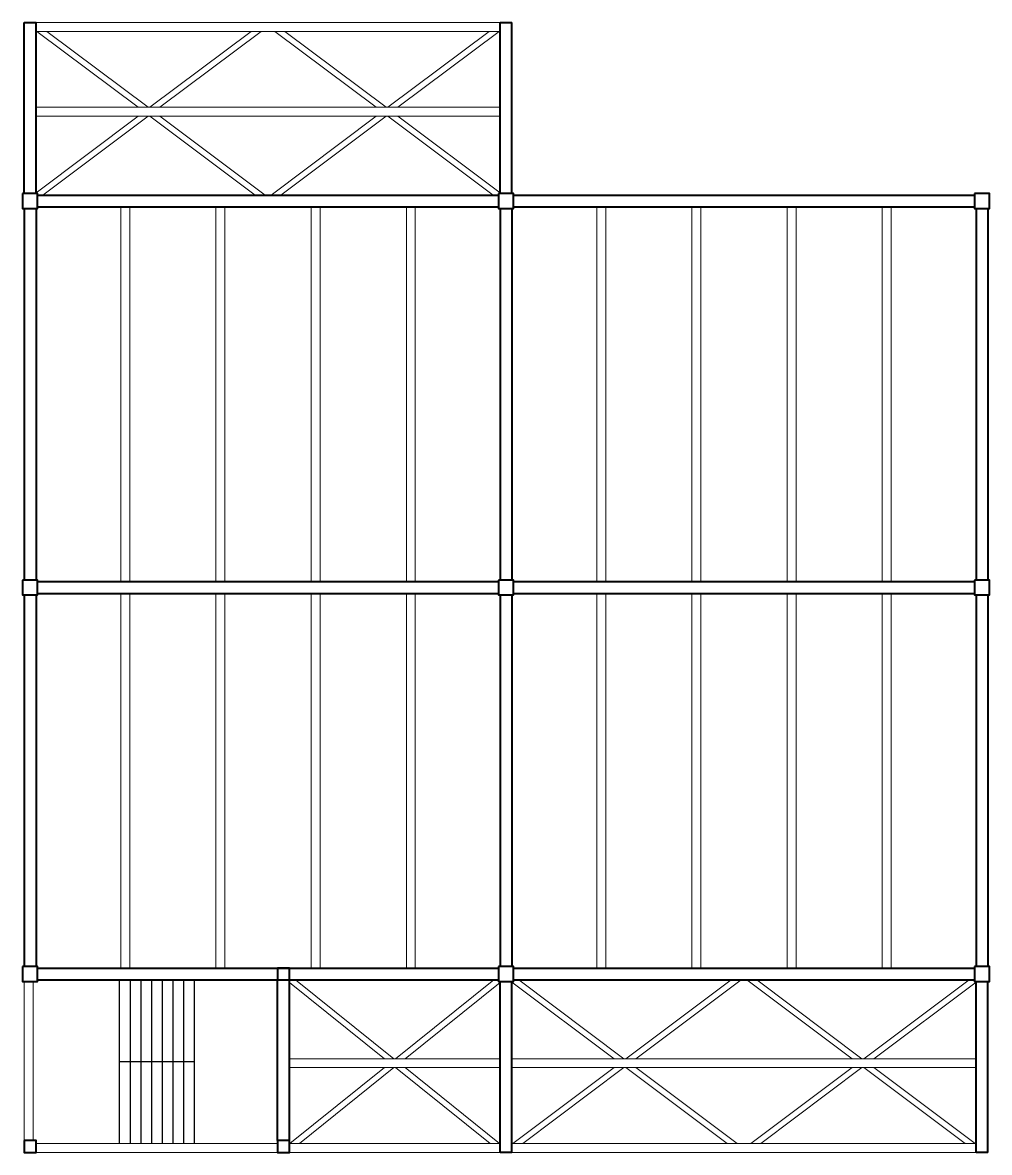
# Model space of a CAD drawing. Header units: millimetres. Extents: x 1551 to 1744, y 1536 to 1676.
# Drawn here: x 1630.19 to 1646.44, y 1566.89 to 1585.89 of the extents above; entities that cross this region are included whole.
import ezdxf

# ---------------------------------------------------------------- set-up
doc = ezdxf.new("R2010")
doc.units = ezdxf.units.MM
for name, color, linetype, lineweight in [('01_Gruesa', 7, 'Continuous', 40), ('02_Media', 7, 'Continuous', 20), ('03_Fina', 7, 'Continuous', 9)]:
    doc.layers.add(name, color=color, linetype=linetype, lineweight=lineweight)

msp = doc.modelspace()

# ---------------------------------------------------------------- linework, layer by layer
at = {"color": 30, "true_color": 0xf8991e}
for p, q in [((1631.813, 1569.788), (1631.813, 1567.038)), ((1631.993, 1569.788), (1631.993, 1567.038)), ((1632.173, 1569.788), (1632.173, 1567.038)), ((1632.353, 1569.788), (1632.353, 1567.038)), ((1632.533, 1569.788), (1632.533, 1567.038)), ((1632.713, 1569.788), (1632.713, 1567.038)), ((1632.893, 1569.788), (1632.893, 1567.038)), ((1633.073, 1569.788), (1633.073, 1567.038)), ((1633.073, 1568.413), (1631.813, 1568.413))]:
    msp.add_line(p, q, dxfattribs=at)
at = {"layer": '01_Gruesa', "color": 5}
for p, q in [((1630.213, 1583.013), (1630.213, 1585.888)), ((1630.213, 1585.888), (1630.413, 1585.888)), ((1630.413, 1583.013), (1630.413, 1585.888)), ((1638.213, 1583.013), (1638.213, 1585.888)), ((1638.213, 1585.888), (1638.413, 1585.888)), ((1638.413, 1583.013), (1638.413, 1585.888)), ((1630.438, 1582.988), (1638.188, 1582.988)), ((1638.438, 1582.988), (1646.188, 1582.988)), ((1630.213, 1582.763), (1630.213, 1576.513)), ((1630.413, 1582.763), (1630.413, 1576.513)), ((1630.438, 1582.788), (1638.188, 1582.788)), ((1638.213, 1582.763), (1638.213, 1576.513)), ((1638.413, 1582.763), (1638.413, 1576.513)), ((1638.438, 1582.788), (1646.188, 1582.788)), ((1646.213, 1582.763), (1646.213, 1576.513)), ((1646.413, 1582.763), (1646.413, 1576.513)), ((1630.438, 1576.488), (1638.188, 1576.488)), ((1638.438, 1576.488), (1646.188, 1576.488)), ((1630.213, 1576.263), (1630.213, 1570.013)), ((1630.413, 1576.263), (1630.413, 1570.013)), ((1630.438, 1576.288), (1638.188, 1576.288)), ((1638.213, 1576.263), (1638.213, 1570.013)), ((1638.413, 1576.263), (1638.413, 1570.013)), ((1638.438, 1576.288), (1646.188, 1576.288)), ((1646.213, 1576.263), (1646.213, 1570.013)), ((1646.413, 1576.263), (1646.413, 1570.013)), ((1630.438, 1569.988), (1638.188, 1569.988)), ((1638.438, 1569.988), (1646.188, 1569.988)), ((1630.438, 1569.788), (1638.188, 1569.788)), ((1634.473, 1567.088), (1634.473, 1569.788)), ((1634.673, 1567.088), (1634.673, 1569.788)), ((1638.438, 1569.788), (1646.188, 1569.788)), ((1638.213, 1566.888), (1638.213, 1569.763)), ((1638.413, 1566.888), (1638.413, 1569.763)), ((1646.213, 1566.888), (1646.213, 1569.763)), ((1646.413, 1566.888), (1646.413, 1569.763)), ((1638.413, 1566.888), (1638.213, 1566.888)), ((1646.413, 1566.888), (1646.213, 1566.888))]:
    msp.add_line(p, q, dxfattribs=at)
at = {"layer": '01_Gruesa', "color": 244, "true_color": 0x991b1e}
for points in [[(1630.188, 1583.013), (1630.188, 1582.763), (1630.438, 1582.763), (1630.438, 1583.013)], [(1638.188, 1583.013), (1638.188, 1582.763), (1638.438, 1582.763), (1638.438, 1583.013)], [(1646.188, 1583.013), (1646.188, 1582.763), (1646.438, 1582.763), (1646.438, 1583.013)], [(1630.188, 1576.513), (1630.188, 1576.263), (1630.438, 1576.263), (1630.438, 1576.513)], [(1638.188, 1576.513), (1638.188, 1576.263), (1638.438, 1576.263), (1638.438, 1576.513)], [(1646.188, 1576.513), (1646.188, 1576.263), (1646.438, 1576.263), (1646.438, 1576.513)], [(1630.188, 1570.013), (1630.188, 1569.763), (1630.438, 1569.763), (1630.438, 1570.013)], [(1634.473, 1569.988), (1634.473, 1569.788), (1634.673, 1569.788), (1634.673, 1569.988)], [(1638.188, 1570.013), (1638.188, 1569.763), (1638.438, 1569.763), (1638.438, 1570.013)], [(1646.188, 1570.013), (1646.188, 1569.763), (1646.438, 1569.763), (1646.438, 1570.013)], [(1630.213, 1567.088), (1630.213, 1566.888), (1630.413, 1566.888), (1630.413, 1567.088)], [(1634.473, 1567.088), (1634.473, 1566.888), (1634.673, 1566.888), (1634.673, 1567.088)]]:
    msp.add_lwpolyline(points, close=True, dxfattribs=at)
at = {"layer": '02_Media', "color": 4}
for p, q in [((1638.213, 1585.888), (1630.413, 1585.888)), ((1638.213, 1585.738), (1630.413, 1585.738)), ((1638.213, 1584.463), (1630.413, 1584.463)), ((1638.213, 1584.313), (1630.413, 1584.313)), ((1631.838, 1582.788), (1631.838, 1576.488)), ((1631.988, 1582.788), (1631.988, 1576.488)), ((1633.438, 1582.788), (1633.438, 1576.488)), ((1633.588, 1582.788), (1633.588, 1576.488)), ((1635.038, 1582.788), (1635.038, 1576.488)), ((1635.188, 1582.788), (1635.188, 1576.488)), ((1636.638, 1582.788), (1636.638, 1576.488)), ((1636.788, 1582.788), (1636.788, 1576.488)), ((1639.838, 1582.788), (1639.838, 1576.488)), ((1639.988, 1582.788), (1639.988, 1576.488)), ((1641.438, 1582.788), (1641.438, 1576.488)), ((1641.588, 1582.788), (1641.588, 1576.488)), ((1643.038, 1582.788), (1643.038, 1576.488)), ((1643.188, 1582.788), (1643.188, 1576.488)), ((1644.638, 1582.788), (1644.638, 1576.488)), ((1644.788, 1582.788), (1644.788, 1576.488)), ((1631.838, 1576.288), (1631.838, 1569.988)), ((1631.988, 1576.288), (1631.988, 1569.988)), ((1633.438, 1576.288), (1633.438, 1569.988)), ((1633.588, 1576.288), (1633.588, 1569.988)), ((1635.038, 1576.288), (1635.038, 1569.988)), ((1635.188, 1576.288), (1635.188, 1569.988)), ((1636.638, 1576.288), (1636.638, 1569.988)), ((1636.788, 1576.288), (1636.788, 1569.988)), ((1639.838, 1576.288), (1639.838, 1569.988)), ((1639.988, 1576.288), (1639.988, 1569.988)), ((1641.438, 1576.288), (1641.438, 1569.988)), ((1641.588, 1576.288), (1641.588, 1569.988)), ((1643.038, 1576.288), (1643.038, 1569.988)), ((1643.188, 1576.288), (1643.188, 1569.988)), ((1644.638, 1576.288), (1644.638, 1569.988)), ((1644.788, 1576.288), (1644.788, 1569.988)), ((1630.213, 1567.088), (1630.213, 1569.763)), ((1630.363, 1567.088), (1630.363, 1569.763)), ((1638.213, 1568.463), (1634.673, 1568.463)), ((1646.213, 1568.463), (1638.413, 1568.463)), ((1638.213, 1568.313), (1634.673, 1568.313)), ((1646.213, 1568.313), (1638.413, 1568.313)), ((1634.473, 1567.038), (1630.413, 1567.038)), ((1634.673, 1567.038), (1638.213, 1567.038)), ((1646.213, 1567.038), (1638.413, 1567.038)), ((1634.473, 1566.888), (1630.413, 1566.888)), ((1634.673, 1566.888), (1638.213, 1566.888)), ((1646.213, 1566.888), (1638.413, 1566.888))]:
    msp.add_line(p, q, dxfattribs=at)
at = {"layer": '03_Fina', "color": 3}
for p, q in [((1632.129, 1584.463), (1630.429, 1585.738)), ((1632.296, 1584.463), (1630.596, 1585.738)), ((1634.029, 1585.738), (1632.329, 1584.463)), ((1634.196, 1585.738), (1632.496, 1584.463)), ((1636.129, 1584.463), (1634.429, 1585.738)), ((1636.296, 1584.463), (1634.596, 1585.738)), ((1638.029, 1585.738), (1636.329, 1584.463)), ((1638.196, 1585.738), (1636.496, 1584.463)), ((1632.129, 1584.313), (1630.413, 1583.025)), ((1632.296, 1584.313), (1630.529, 1582.988)), ((1634.096, 1582.988), (1632.329, 1584.313)), ((1634.263, 1582.988), (1632.496, 1584.313)), ((1636.129, 1584.313), (1634.363, 1582.988)), ((1636.296, 1584.313), (1634.529, 1582.988)), ((1638.096, 1582.988), (1636.329, 1584.313)), ((1638.213, 1583.025), (1636.496, 1584.313)), ((1636.429, 1568.463), (1634.777, 1569.788)), ((1638.108, 1569.788), (1636.456, 1568.463)), ((1640.296, 1568.463), (1638.529, 1569.788)), ((1642.096, 1569.788), (1640.329, 1568.463)), ((1642.263, 1569.788), (1640.496, 1568.463)), ((1644.129, 1568.463), (1642.363, 1569.788)), ((1644.296, 1568.463), (1642.529, 1569.788)), ((1646.096, 1569.788), (1644.329, 1568.463)), ((1636.269, 1568.463), (1634.673, 1569.743)), ((1638.213, 1569.743), (1636.616, 1568.463)), ((1640.129, 1568.463), (1638.413, 1569.75)), ((1646.213, 1569.75), (1644.496, 1568.463)), ((1636.269, 1568.313), (1634.68, 1567.038)), ((1636.429, 1568.313), (1634.84, 1567.038)), ((1638.046, 1567.038), (1636.456, 1568.313)), ((1638.206, 1567.038), (1636.616, 1568.313)), ((1640.129, 1568.313), (1638.429, 1567.038)), ((1640.296, 1568.313), (1638.596, 1567.038)), ((1642.029, 1567.038), (1640.329, 1568.313)), ((1642.196, 1567.038), (1640.496, 1568.313)), ((1644.129, 1568.313), (1642.429, 1567.038)), ((1644.296, 1568.313), (1642.596, 1567.038)), ((1646.029, 1567.038), (1644.329, 1568.313)), ((1646.196, 1567.038), (1644.496, 1568.313))]:
    msp.add_line(p, q, dxfattribs=at)

doc.saveas('drawing.dxf')
